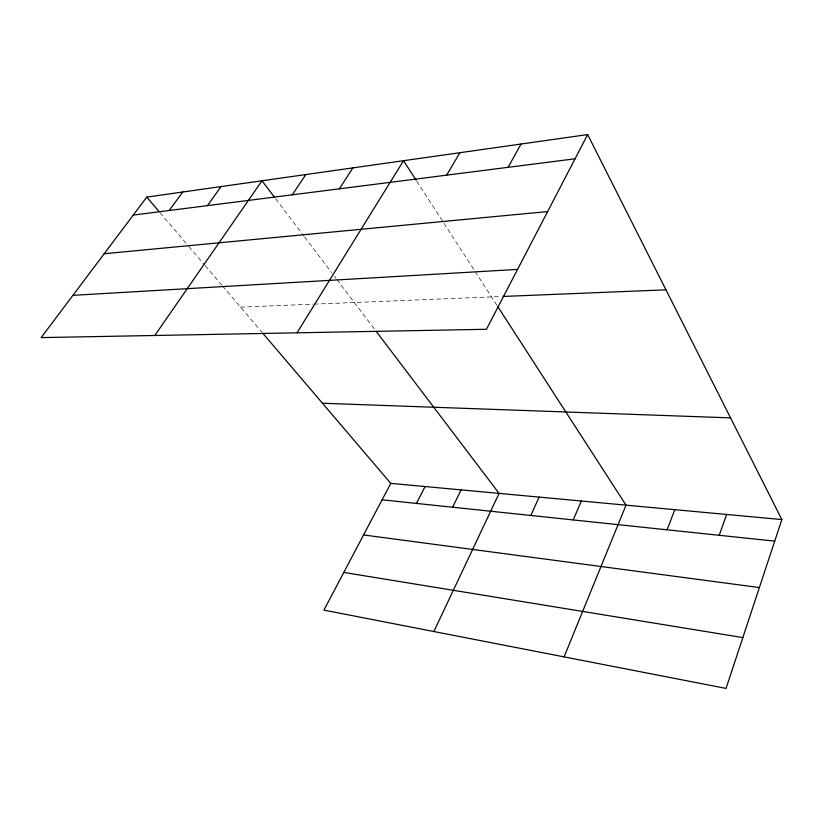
<?xml version="1.0" encoding="UTF-8"?>
<svg xmlns="http://www.w3.org/2000/svg" width="823" height="823" viewBox="0 0 823 823"><rect width="100%" height="100%" fill="white"/><g stroke="black" fill="none" stroke-linecap="round" stroke-linejoin="round"><path stroke-width="0.62" stroke-dasharray="4.12 3.09" d="M240.532 307.123L312.833 304.191M314.098 304.14L500.497 296.558M159.981 212.622L188.014 245.521M188.837 246.478L204.443 264.79M205.266 265.747L221.675 284.995M222.498 285.962L261.93 332.214M275.684 198.827L303.913 236.047M304.675 237.065L331.494 272.413M334.539 276.425L336.051 278.431M336.813 279.439L375.535 330.486M416.767 181.204L443.258 222.22M443.957 223.29L474.418 270.458M475.108 271.518L497.071 305.518"/><path stroke-width="1.23" d="M781.85 519.58L726.04 688.419L323.923 610.121L390.771 483.368L781.85 519.58L587.653 134.581L146.761 197.119L41.15 337.605L486.434 329.282L587.653 134.581M719.199 535.289L726.647 514.468M667.083 529.806L674.809 509.674M564.094 656.888L626.025 505.147L497.771 306.598M573.22 519.92L581.357 501.012M530.814 515.465L539.106 497.102M433.865 631.529L499.088 493.399L376.286 331.484M452.609 507.225L461.127 489.88M416.459 503.419L425.069 486.547M508.1 167.316L521.052 144.025M446.673 175.145L459.892 152.708M297.021 332.821L403.527 160.701L416.078 180.124M339.374 188.817L352.882 167.882M292.258 194.825L305.827 174.558M154.817 335.475L261.992 180.772L274.162 196.82M207.447 205.627L221.048 186.584M169.157 210.503L182.716 192.026M133.264 215.081L575.071 158.788M104.212 253.731L547.634 211.552M72.918 295.344L517.564 269.409M503.069 296.455L665.961 289.83M322.482 403.249L730.546 417.878M382.109 499.808L774.721 541.143M363.571 534.95L759.382 587.56M343.798 572.427L742.84 637.588M146.761 197.119L159.158 211.655M262.753 333.181L390.771 483.368"/></g></svg>
